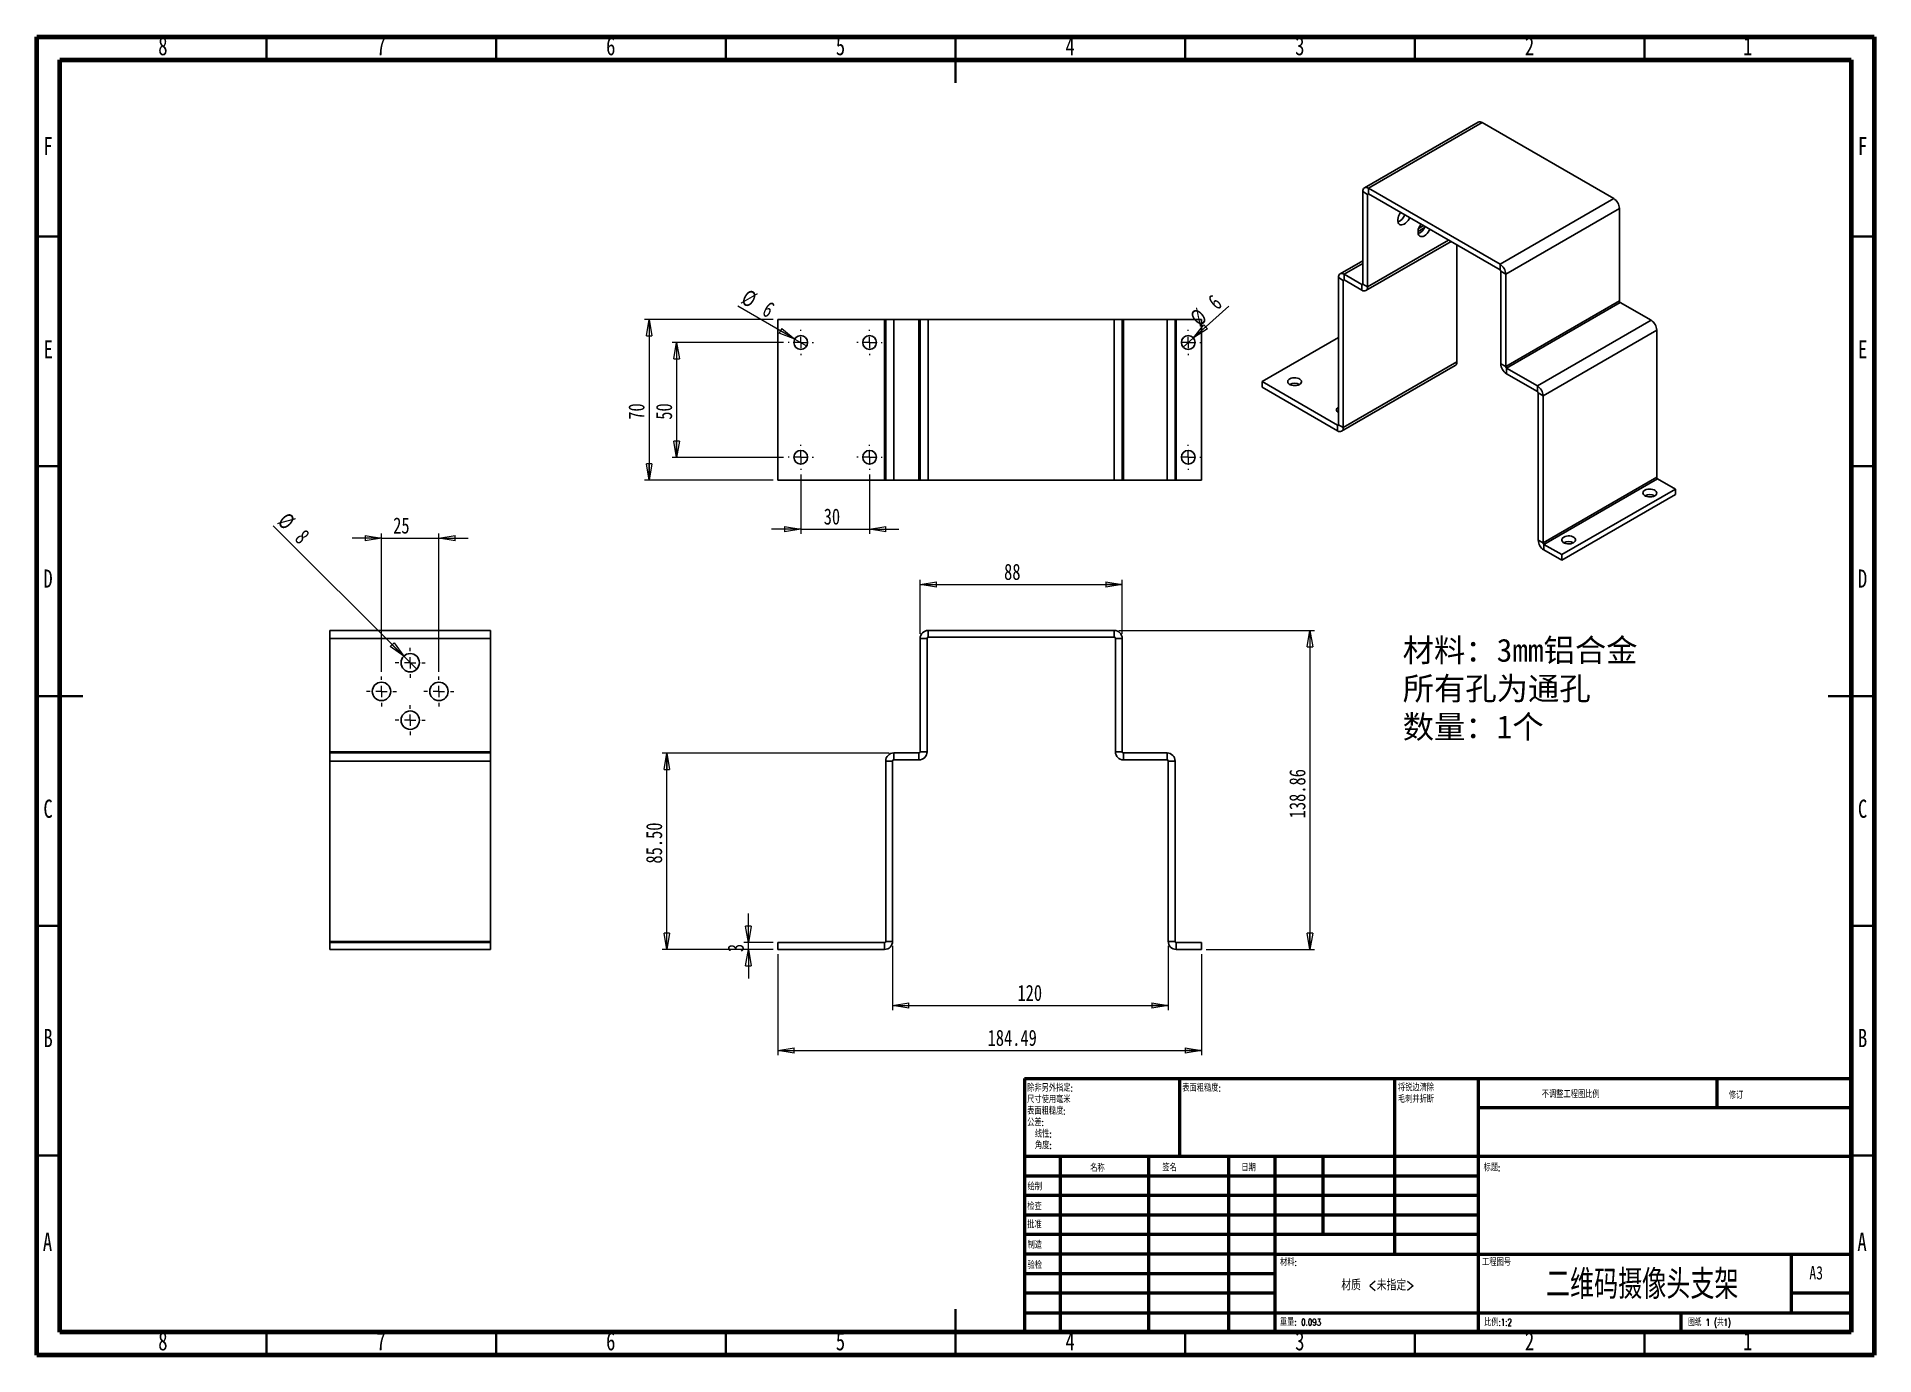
# Model space of a CAD drawing. Header units: millimetres. Extents: x 15 to 415, y 5 to 292.
import ezdxf

# ---------------------------------------------------------------- set-up
doc = ezdxf.new("R2010")
doc.units = ezdxf.units.MM
doc.styles.add('SLDTEXTSTYLE0', font='TXT', dxfattribs={"width": 0.75})
doc.styles.add('SLDTEXTSTYLE1', font='TXT', dxfattribs={"width": 0.75, "bigfont": 'bigfont'})
doc.styles.add('SLDTEXTSTYLE2', font='TXT', dxfattribs={"width": 0.694444, "bigfont": 'bigfont'})
doc.dimstyles.new('SLDDIMSTYLE0', dxfattribs={"dimtxt": 3.5, "dimasz": 3.556, "dimexe": 0, "dimexo": 0.0625, "dimgap": 0.875, "dimtad": 1, "dimlfac": 2, "dimrnd": 1e-09, "dimzin": 12, "dimdsep": 46, "dimtxsty": 'SLDTEXTSTYLE0', "dimblk1": 'CLOSED', "dimblk2": 'CLOSED', "dimsah": 1, "dimcen": 0.09, "dimadec": 0, "dimazin": 3, "dimtfac": 1, "dimtmove": 0, "dimatfit": 0, "dimldrblk": 'CLOSED', "dimfxl": 1, "dimfrac": 2, "dimtolj": 1, "dimtzin": 12, "dimarcsym": 0})
doc.dimstyles.new('SLDDIMSTYLE1', dxfattribs={"dimtxt": 3.5, "dimasz": 3.556, "dimexe": 0, "dimexo": 0.0625, "dimgap": 0.875, "dimtad": 1, "dimlfac": 2, "dimrnd": 1e-09, "dimzin": 12, "dimdsep": 46, "dimtxsty": 'SLDTEXTSTYLE0', "dimblk1": 'CLOSED', "dimblk2": 'CLOSED', "dimsah": 1, "dimcen": 0.09, "dimadec": 0, "dimazin": 3, "dimtfac": 1, "dimtofl": 0, "dimtmove": 0, "dimatfit": 3, "dimldrblk": 'CLOSED', "dimfxl": 1, "dimfrac": 2, "dimtolj": 1, "dimtzin": 12, "dimarcsym": 0})
doc.dimstyles.new('SLDDIMSTYLE2', dxfattribs={"dimtxt": 3.5, "dimasz": 3.556, "dimexe": 0, "dimexo": 0.0625, "dimgap": 0.875, "dimtad": 1, "dimlfac": 2, "dimrnd": 1e-09, "dimzin": 4, "dimdsep": 46, "dimtxsty": 'SLDTEXTSTYLE0', "dimblk1": 'CLOSED', "dimblk2": 'CLOSED', "dimsah": 1, "dimcen": 0.09, "dimadec": 0, "dimazin": 1, "dimtfac": 1, "dimtofl": 0, "dimtmove": 0, "dimatfit": 3, "dimldrblk": 'CLOSED', "dimfxl": 1, "dimfrac": 2, "dimtolj": 1, "dimtzin": 12, "dimarcsym": 0})
doc.dimstyles.new('SLDDIMSTYLE3', dxfattribs={"dimtxt": 3.5, "dimasz": 3.556, "dimexe": 0, "dimexo": 0.0625, "dimgap": 0.875, "dimtad": 1, "dimlfac": 2, "dimrnd": 1e-09, "dimzin": 12, "dimdsep": 46, "dimtxsty": 'SLDTEXTSTYLE0', "dimblk1": 'NONE', "dimblk2": 'CLOSED', "dimsah": 1, "dimcen": 0, "dimadec": 0, "dimazin": 3, "dimtfac": 1, "dimtmove": 0, "dimatfit": 3, "dimldrblk": 'NONE', "dimfxl": 1, "dimfrac": 2, "dimtolj": 1, "dimtzin": 12, "dimarcsym": 0})

# ---------------------------------------------------------------- blocks, each defined once
blk = doc.blocks.new('SW_NOTE_0')
at = {"color": 0, "linetype": 'Continuous', "lineweight": 0, "char_height": 1.5, "attachment_point": 1, "style": 'SLDTEXTSTYLE1'}
for s, insert in [('除非另外指定:', (0, 1.93)), ('表面粗糙度:', (0, -3.07)), ('尺寸使用毫米', (0, -0.57)), ('公差:', (0, -5.57)), ('线性:', (1.69, -8.07)), ('角度:', (1.69, -10.57))]:
    blk.add_mtext(s, dxfattribs=dict(at, insert=insert))
blk = doc.blocks.new('SW_NOTE_1')
at = {"color": 0, "linetype": 'Continuous', "lineweight": 0, "char_height": 1.5, "attachment_point": 1, "style": 'SLDTEXTSTYLE1'}
for s, insert in [('将锐边清除', (0, 1.93)), ('毛刺并折断', (0, -0.57))]:
    blk.add_mtext(s, dxfattribs=dict(at, insert=insert))
blk = doc.blocks.new('_Closed')
at = {"color": 0, "linetype": 'ByBlock', "lineweight": -2}
for p, q in [((-1, 0.166667), (0, 0)), ((-1, 0.166667), (-1, -0.166667)), ((0, 0), (-1, -0.166667)), ((0, 0), (-1, 0))]:
    blk.add_line(p, q, dxfattribs=at)
blk = doc.blocks.new('_D')
at = {"color": 7, "linetype": 'Continuous', "lineweight": 18, "transparency": 16777216}
for p, q in [((169.91, 94.84), (169.91, 101.19)), ((175.3, 94.84), (168.91, 94.84)), ((175.3, 93.34), (168.91, 93.34)), ((169.91, 93.34), (169.91, 94.84)), ((169.91, 93.34), (169.91, 86.99))]:
    blk.add_line(p, q, dxfattribs=at)
at = {"color": 7, "linetype": 'Continuous', "lineweight": 18, "transparency": 16777216, "xscale": 3.556, "yscale": 3.556}
for p, rotation in [((169.91, 94.84, 0.98), 270.0000000000004), ((169.91, 93.34, 0.98), 90.0000000000004)]:
    blk.add_blockref('_Closed', p, dxfattribs=dict(at, rotation=rotation))
at = {"color": 7, "linetype": 'Continuous', "lineweight": 18, "transparency": 16777216, "insert": (165.4, 92.76), "char_height": 3.5, "attachment_point": 1, "rotation": 90, "style": 'SLDTEXTSTYLE0'}
blk.add_mtext('3', dxfattribs=at)
blk = doc.blocks.new('_D_1')
at = {"color": 7, "linetype": 'Continuous', "lineweight": 18, "transparency": 16777216}
for p, q in [((201.3, 94.09), (201.3, 80.12)), ((261.3, 94.09), (261.3, 80.12)), ((201.3, 81.12), (261.3, 81.12))]:
    blk.add_line(p, q, dxfattribs=at)
at = {"color": 7, "linetype": 'Continuous', "lineweight": 18, "transparency": 16777216, "xscale": 3.556, "yscale": 3.556, "rotation": 180.0000000000002}
blk.add_blockref('_Closed', (201.3, 81.12, 0.98), dxfattribs=at)
at = {"color": 7, "linetype": 'Continuous', "lineweight": 18, "transparency": 16777216, "xscale": 3.556, "yscale": 3.556}
blk.add_blockref('_Closed', (261.3, 81.12, 0.98), dxfattribs=at)
at = {"color": 7, "linetype": 'Continuous', "lineweight": 18, "transparency": 16777216, "insert": (228.49, 85.63), "char_height": 3.5, "attachment_point": 1, "style": 'SLDTEXTSTYLE0'}
blk.add_mtext('120', dxfattribs=at)
blk = doc.blocks.new('_D_2')
at = {"color": 7, "linetype": 'Continuous', "lineweight": 18, "transparency": 16777216}
for p, q in [((250.55, 162.77), (293.17, 162.77)), ((292.17, 162.77), (292.17, 93.34)), ((269.55, 93.34), (293.17, 93.34))]:
    blk.add_line(p, q, dxfattribs=at)
at = {"color": 7, "linetype": 'Continuous', "lineweight": 18, "transparency": 16777216, "xscale": 3.556, "yscale": 3.556}
for p, rotation in [((292.17, 162.77, 0.98), 90.0000000000004), ((292.17, 93.34, 0.98), 270.0000000000004)]:
    blk.add_blockref('_Closed', p, dxfattribs=dict(at, rotation=rotation))
at = {"color": 7, "linetype": 'Continuous', "lineweight": 18, "transparency": 16777216, "insert": (287.66, 121.88), "char_height": 3.5, "attachment_point": 1, "rotation": 90, "style": 'SLDTEXTSTYLE0'}
blk.add_mtext('138.86', dxfattribs=at)
blk = doc.blocks.new('_D_3')
at = {"color": 7, "linetype": 'Continuous', "lineweight": 18, "transparency": 16777216}
for p, q in [((176.3, 92.34), (176.3, 70.34)), ((268.55, 92.34), (268.55, 70.34)), ((176.3, 71.34), (268.55, 71.34))]:
    blk.add_line(p, q, dxfattribs=at)
at = {"color": 7, "linetype": 'Continuous', "lineweight": 18, "transparency": 16777216, "xscale": 3.556, "yscale": 3.556, "rotation": 180.0000000000004}
blk.add_blockref('_Closed', (176.3, 71.34, 0.98), dxfattribs=at)
at = {"color": 7, "linetype": 'Continuous', "lineweight": 18, "transparency": 16777216, "xscale": 3.556, "yscale": 3.556}
blk.add_blockref('_Closed', (268.55, 71.34, 0.98), dxfattribs=at)
at = {"color": 7, "linetype": 'Continuous', "lineweight": 18, "transparency": 16777216, "insert": (221.99, 75.85), "char_height": 3.5, "attachment_point": 1, "style": 'SLDTEXTSTYLE0'}
blk.add_mtext('184.49', dxfattribs=at)
blk = doc.blocks.new('_D_4')
at = {"color": 7, "linetype": 'Continuous', "lineweight": 18, "transparency": 16777216}
for p, q in [((207.3, 162.02), (207.3, 173.77)), ((207.3, 172.77), (251.3, 172.77)), ((251.3, 162.02), (251.3, 173.77))]:
    blk.add_line(p, q, dxfattribs=at)
at = {"color": 7, "linetype": 'Continuous', "lineweight": 18, "transparency": 16777216, "xscale": 3.556, "yscale": 3.556, "rotation": 180.0000000000002}
blk.add_blockref('_Closed', (207.3, 172.77, 0.98), dxfattribs=at)
at = {"color": 7, "linetype": 'Continuous', "lineweight": 18, "transparency": 16777216, "xscale": 3.556, "yscale": 3.556}
blk.add_blockref('_Closed', (251.3, 172.77, 0.98), dxfattribs=at)
at = {"color": 7, "linetype": 'Continuous', "lineweight": 18, "transparency": 16777216, "insert": (225.58, 177.28), "char_height": 3.5, "attachment_point": 1, "style": 'SLDTEXTSTYLE0'}
blk.add_mtext('88', dxfattribs=at)
blk = doc.blocks.new('_D_5')
at = {"color": 7, "linetype": 'Continuous', "lineweight": 18, "transparency": 16777216}
for p, q in [((200.55, 136.09), (151.14, 136.09)), ((152.14, 93.34), (152.14, 136.09)), ((175.3, 93.34), (151.14, 93.34))]:
    blk.add_line(p, q, dxfattribs=at)
at = {"color": 7, "linetype": 'Continuous', "lineweight": 18, "transparency": 16777216, "xscale": 3.556, "yscale": 3.556}
for p, rotation in [((152.14, 136.09, 0.98), 90.0000000000004), ((152.14, 93.34, 0.98), 270.0000000000004)]:
    blk.add_blockref('_Closed', p, dxfattribs=dict(at, rotation=rotation))
at = {"color": 7, "linetype": 'Continuous', "lineweight": 18, "transparency": 16777216, "insert": (147.63, 112.03), "char_height": 3.5, "attachment_point": 1, "rotation": 90, "style": 'SLDTEXTSTYLE0'}
blk.add_mtext('85.50', dxfattribs=at)
blk = doc.blocks.new('_D_6')
at = {"color": 7, "linetype": 'Continuous', "lineweight": 18, "transparency": 16777216}
for q in [(167.59, 233.38), (182.6, 224.7)]:
    blk.add_line((180.01, 226.2), q, dxfattribs=at)
at = {"color": 7, "linetype": 'Continuous', "lineweight": 18, "transparency": 16777216, "xscale": 3.556, "yscale": 3.556, "rotation": 330.0000000000006}
blk.add_blockref('_Closed', (180.01, 226.2, 94.93), dxfattribs=at)
at = {"color": 7, "linetype": 'Continuous', "lineweight": 18, "transparency": 16777216, "char_height": 3.5, "attachment_point": 1, "rotation": 330, "style": 'SLDTEXTSTYLE0'}
for s, insert in [('%%c', (169.81, 237.22)), ('6', (174.4, 234.63))]:
    blk.add_mtext(s, dxfattribs=dict(at, insert=insert))
blk = doc.blocks.new('_None')
blk = doc.blocks.new('_D_7')
at = {"color": 7, "linetype": 'Continuous', "lineweight": 18, "transparency": 16777216}
for q in [(274.49, 233.39), (264.56, 224.45)]:
    blk.add_line((266.79, 226.46), q, dxfattribs=at)
at = {"color": 7, "linetype": 'Continuous', "lineweight": 18, "transparency": 16777216, "xscale": 3.556, "yscale": 3.556, "rotation": 221.9960377099487}
blk.add_blockref('_Closed', (266.79, 226.46, 94.93), dxfattribs=at)
at = {"color": 7, "linetype": 'Continuous', "lineweight": 18, "transparency": 16777216, "char_height": 3.5, "attachment_point": 1, "rotation": 41.996, "style": 'SLDTEXTSTYLE0'}
for s, insert in [('%%c', (265.73, 231.38)), ('6', (269.61, 234.95))]:
    blk.add_mtext(s, dxfattribs=dict(at, insert=insert))
blk = doc.blocks.new('_D_8')
at = {"color": 7, "linetype": 'Continuous', "lineweight": 18, "transparency": 16777216}
for p, q in [((175.3, 230.45), (147.3, 230.45)), ((148.3, 230.45), (148.3, 195.45)), ((175.3, 195.45), (147.3, 195.45))]:
    blk.add_line(p, q, dxfattribs=at)
at = {"color": 7, "linetype": 'Continuous', "lineweight": 18, "transparency": 16777216, "xscale": 3.556, "yscale": 3.556}
for p, rotation in [((148.3, 230.45, 94.93), 90.00000000000044), ((148.3, 195.45, 94.93), 270.0000000000005)]:
    blk.add_blockref('_Closed', p, dxfattribs=dict(at, rotation=rotation))
at = {"color": 7, "linetype": 'Continuous', "lineweight": 18, "transparency": 16777216, "insert": (143.79, 208.64), "char_height": 3.5, "attachment_point": 1, "rotation": 90, "style": 'SLDTEXTSTYLE0'}
blk.add_mtext('70', dxfattribs=at)
blk = doc.blocks.new('_D_9')
at = {"color": 7, "linetype": 'Continuous', "lineweight": 18, "transparency": 16777216}
for p, q in [((177.55, 225.45), (153.3, 225.45)), ((154.3, 225.45), (154.3, 200.45)), ((177.55, 200.45), (153.3, 200.45))]:
    blk.add_line(p, q, dxfattribs=at)
at = {"color": 7, "linetype": 'Continuous', "lineweight": 18, "transparency": 16777216, "xscale": 3.556, "yscale": 3.556}
for p, rotation in [((154.3, 225.45, 94.93), 90.0000000000004), ((154.3, 200.45, 94.93), 270.0000000000004)]:
    blk.add_blockref('_Closed', p, dxfattribs=dict(at, rotation=rotation))
at = {"color": 7, "linetype": 'Continuous', "lineweight": 18, "transparency": 16777216, "insert": (149.79, 208.64), "char_height": 3.5, "attachment_point": 1, "rotation": 90, "style": 'SLDTEXTSTYLE0'}
blk.add_mtext('50', dxfattribs=at)
blk = doc.blocks.new('_D_10')
at = {"color": 7, "linetype": 'Continuous', "lineweight": 18, "transparency": 16777216}
for p, q in [((181.3, 196.7), (181.3, 183.81)), ((196.3, 196.7), (196.3, 183.81)), ((181.3, 184.81), (174.95, 184.81)), ((181.3, 184.81), (196.3, 184.81)), ((196.3, 184.81), (202.65, 184.81))]:
    blk.add_line(p, q, dxfattribs=at)
at = {"color": 7, "linetype": 'Continuous', "lineweight": 18, "transparency": 16777216, "xscale": 3.556, "yscale": 3.556}
blk.add_blockref('_Closed', (181.3, 184.81, 94.93), dxfattribs=at)
at = {"color": 7, "linetype": 'Continuous', "lineweight": 18, "transparency": 16777216, "xscale": 3.556, "yscale": 3.556, "rotation": 180.0000000000004}
blk.add_blockref('_Closed', (196.3, 184.81, 94.93), dxfattribs=at)
at = {"color": 7, "linetype": 'Continuous', "lineweight": 18, "transparency": 16777216, "insert": (186.31, 189.32), "char_height": 3.5, "attachment_point": 1, "style": 'SLDTEXTSTYLE0'}
blk.add_mtext('30', dxfattribs=at)
blk = doc.blocks.new('SW_CENTERMARKSYMBOL_0')
at = {"color": 0, "linetype": 'Continuous', "lineweight": 0}
for p, q in [((-2.5, 0), (-2.75, 0)), ((0, 0), (-1.25, 0)), ((0, 2.5), (0, 2.75)), ((0, 0), (0, 1.25)), ((0, 0), (0, -1.25)), ((0, 0), (1.25, 0)), ((2.5, 0), (2.75, 0)), ((0, -2.5), (0, -2.75))]:
    blk.add_line(p, q, dxfattribs=at)
blk = doc.blocks.new('SW_CENTERMARKSYMBOL_1')
at = {"color": 0, "linetype": 'Continuous', "lineweight": 0}
for p, q in [((-2.5, 0), (-2.75, 0)), ((0, 0), (-1.25, 0)), ((0, 2.5), (0, 2.75)), ((0, 0), (0, 1.25)), ((0, 0), (0, -1.25)), ((0, 0), (1.25, 0)), ((2.5, 0), (2.75, 0)), ((0, -2.5), (0, -2.75))]:
    blk.add_line(p, q, dxfattribs=at)
blk = doc.blocks.new('SW_CENTERMARKSYMBOL_2')
at = {"color": 0, "linetype": 'Continuous', "lineweight": 0}
for p, q in [((-2.5, 0), (-2.75, 0)), ((0, 0), (-1.25, 0)), ((0, 2.5), (0, 2.75)), ((0, 0), (0, 1.25)), ((0, 0), (0, -1.25)), ((0, 0), (1.25, 0)), ((2.5, 0), (2.75, 0)), ((0, -2.5), (0, -2.75))]:
    blk.add_line(p, q, dxfattribs=at)
blk = doc.blocks.new('SW_CENTERMARKSYMBOL_3')
at = {"color": 0, "linetype": 'Continuous', "lineweight": 0}
for p, q in [((-2.5, 0), (-2.75, 0)), ((0, 0), (-1.25, 0)), ((0, 2.5), (0, 2.75)), ((0, 0), (0, 1.25)), ((0, 0), (0, -1.25)), ((0, 0), (1.25, 0)), ((2.5, 0), (2.75, 0)), ((0, -2.5), (0, -2.75))]:
    blk.add_line(p, q, dxfattribs=at)
blk = doc.blocks.new('SW_CENTERMARKSYMBOL_4')
at = {"color": 0, "linetype": 'Continuous', "lineweight": 0}
for p, q in [((-2.5, 0), (-2.75, 0)), ((0, 0), (-1.25, 0)), ((0, 2.5), (0, 2.75)), ((0, 0), (0, 1.25)), ((0, 0), (0, -1.25)), ((0, 0), (1.25, 0)), ((2.5, 0), (2.75, 0)), ((0, -2.5), (0, -2.75))]:
    blk.add_line(p, q, dxfattribs=at)
blk = doc.blocks.new('SW_CENTERMARKSYMBOL_5')
at = {"color": 0, "linetype": 'Continuous', "lineweight": 0}
for p, q in [((-2.5, 0), (-2.75, 0)), ((0, 0), (-1.25, 0)), ((0, 2.5), (0, 2.75)), ((0, 0), (0, 1.25)), ((0, 0), (0, -1.25)), ((0, 0), (1.25, 0)), ((2.5, 0), (2.75, 0)), ((0, -2.5), (0, -2.75))]:
    blk.add_line(p, q, dxfattribs=at)
blk = doc.blocks.new('_D_11')
at = {"color": 7, "linetype": 'Continuous', "lineweight": 18, "transparency": 16777216}
for q in [(66.48, 185.56), (97.71, 154.32)]:
    blk.add_line((94.88, 157.15), q, dxfattribs=at)
at = {"color": 7, "linetype": 'Continuous', "lineweight": 18, "transparency": 16777216, "xscale": 3.556, "yscale": 3.556, "rotation": 315.0000000000007}
blk.add_blockref('_Closed', (94.88, 157.15, -34.92), dxfattribs=at)
at = {"color": 7, "linetype": 'Continuous', "lineweight": 18, "transparency": 16777216, "char_height": 3.5, "attachment_point": 1, "rotation": 315, "style": 'SLDTEXTSTYLE0'}
for s, insert in [('%%c', (69.66, 188.74)), ('8', (73.43, 185.05))]:
    blk.add_mtext(s, dxfattribs=dict(at, insert=insert))
blk = doc.blocks.new('_D_12')
at = {"color": 7, "linetype": 'Continuous', "lineweight": 18, "transparency": 16777216}
for p, q in [((90.04, 182.85), (83.69, 182.85)), ((90.04, 153.74), (90.04, 183.85)), ((90.04, 182.85), (102.54, 182.85)), ((102.54, 153.74), (102.54, 183.85)), ((102.54, 182.85), (108.89, 182.85))]:
    blk.add_line(p, q, dxfattribs=at)
at = {"color": 7, "linetype": 'Continuous', "lineweight": 18, "transparency": 16777216, "xscale": 3.556, "yscale": 3.556}
blk.add_blockref('_Closed', (90.04, 182.85, -34.92), dxfattribs=at)
at = {"color": 7, "linetype": 'Continuous', "lineweight": 18, "transparency": 16777216, "xscale": 3.556, "yscale": 3.556, "rotation": 180.0000000000004}
blk.add_blockref('_Closed', (102.54, 182.85, -34.92), dxfattribs=at)
at = {"color": 7, "linetype": 'Continuous', "lineweight": 18, "transparency": 16777216, "insert": (92.59, 187.36), "char_height": 3.5, "attachment_point": 1, "style": 'SLDTEXTSTYLE0'}
blk.add_mtext('25', dxfattribs=at)
blk = doc.blocks.new('SW_CENTERMARKSYMBOL_6')
at = {"color": 0, "linetype": 'Continuous', "lineweight": 0}
for p, q in [((-2.5, 0), (-3.25, 0)), ((0, 0), (-1.25, 0)), ((0, 2.5), (0, 3.25)), ((0, 0), (0, 1.25)), ((0, 0), (0, -1.25)), ((0, 0), (1.25, 0)), ((2.5, 0), (3.25, 0)), ((0, -2.5), (0, -3.25))]:
    blk.add_line(p, q, dxfattribs=at)
blk = doc.blocks.new('SW_CENTERMARKSYMBOL_7')
at = {"color": 0, "linetype": 'Continuous', "lineweight": 0}
for p, q in [((-2.5, 0), (-3.25, 0)), ((0, 0), (-1.25, 0)), ((0, 2.5), (0, 3.25)), ((0, 0), (0, 1.25)), ((0, 0), (0, -1.25)), ((0, 0), (1.25, 0)), ((2.5, 0), (3.25, 0)), ((0, -2.5), (0, -3.25))]:
    blk.add_line(p, q, dxfattribs=at)
blk = doc.blocks.new('SW_CENTERMARKSYMBOL_8')
at = {"color": 0, "linetype": 'Continuous', "lineweight": 0}
for p, q in [((-2.5, 0), (-3.25, 0)), ((0, 0), (-1.25, 0)), ((0, 2.5), (0, 3.25)), ((0, 0), (0, 1.25)), ((0, 0), (0, -1.25)), ((0, 0), (1.25, 0)), ((2.5, 0), (3.25, 0)), ((0, -2.5), (0, -3.25))]:
    blk.add_line(p, q, dxfattribs=at)
blk = doc.blocks.new('SW_CENTERMARKSYMBOL_9')
at = {"color": 0, "linetype": 'Continuous', "lineweight": 0}
for p, q in [((-2.5, 0), (-3.25, 0)), ((0, 0), (-1.25, 0)), ((0, 2.5), (0, 3.25)), ((0, 0), (0, 1.25)), ((0, 0), (0, -1.25)), ((0, 0), (1.25, 0)), ((2.5, 0), (3.25, 0)), ((0, -2.5), (0, -3.25))]:
    blk.add_line(p, q, dxfattribs=at)

msp = doc.modelspace()

# ---------------------------------------------------------------- linework, layer by layer
at = {"color": 7, "linetype": 'Continuous', "lineweight": 70}
for p, q in [((15, 5), (15, 292)), ((15, 292), (415, 292)), ((415, 292), (415, 5)), ((20, 10), (20, 287)), ((20, 287), (410, 287)), ((410, 287), (410, 10)), ((410, 10), (20, 10)), ((415, 5), (15, 5))]:
    msp.add_line(p, q, dxfattribs=at)
at = {"color": 7, "linetype": 'Continuous', "lineweight": 35}
for p, q in [((65, 287), (65, 292)), ((115, 287), (115, 292)), ((165, 287), (165, 292)), ((215, 292), (215, 282)), ((215, 287), (215, 292)), ((265, 287), (265, 292)), ((315, 287), (315, 292)), ((365, 287), (365, 292)), ((20, 248.5), (15, 248.5)), ((410, 248.5), (415, 248.5)), ((20, 198.5), (15, 198.5)), ((410, 198.5), (415, 198.5)), ((15, 148.5), (25, 148.5)), ((20, 148.5), (15, 148.5)), ((415, 148.5), (405, 148.5)), ((410, 148.5), (415, 148.5)), ((20, 98.5), (15, 98.5)), ((410, 98.5), (415, 98.5)), ((20, 48.5), (15, 48.5)), ((410, 48.5), (415, 48.5)), ((215, 5), (215, 15)), ((65, 10), (65, 5)), ((115, 10), (115, 5)), ((165, 10), (165, 5)), ((215, 10), (215, 5)), ((265, 10), (265, 5)), ((315, 10), (315, 5)), ((365, 10), (365, 5))]:
    msp.add_line(p, q, dxfattribs=at)
at = {"color": 7, "linetype": 'Continuous', "lineweight": 25}
for p, q in [((328.7719, 273.3951), (304.0231, 259.108)), ((329.6468, 273.3085), (304.898, 259.0213)), ((358.2846, 256.7762), (329.6468, 273.3085)), ((304.7213, 257.6944), (303.6606, 258.3067)), ((303.6606, 238.1552), (303.6606, 258.3067)), ((304.8981, 257.7965), (304.7213, 257.6944)), ((304.7213, 237.5428), (304.7213, 257.6944)), ((304.898, 257.7965), (304.898, 259.0213)), ((304.898, 259.0213), (333.5359, 242.4891)), ((304.898, 257.7965), (333.5359, 241.2642)), ((358.2846, 256.7762), (333.5359, 242.4891)), ((359.522, 254.6329), (334.7733, 240.3458)), ((359.522, 234.4807), (359.522, 254.6329)), ((315.6834, 249.5856), (317.0483, 250.3736)), ((316.8898, 250.8738), (315.8087, 250.2497)), ((304.3588, 236.7416), (322.8644, 247.4247)), ((322.3517, 247.7207), (304.7213, 237.5428)), ((324.167, 246.6728), (324.167, 221.2094)), ((303.6606, 243.2368), (298.7201, 240.3847)), ((299.595, 240.298), (303.6606, 242.645)), ((299.595, 240.298), (303.4838, 238.0531)), ((299.595, 240.298), (299.595, 239.0732)), ((333.5359, 241.2642), (333.5359, 242.4891)), ((333.7126, 240.9581), (334.7733, 240.3458)), ((333.7126, 240.9581), (333.7126, 220.8058)), ((334.7733, 240.3458), (334.7733, 220.1935)), ((298.3576, 239.5834), (299.4182, 238.9711)), ((298.3576, 207.5345), (298.3576, 239.5834)), ((299.4182, 238.9711), (299.5951, 239.0732)), ((299.4182, 206.9222), (299.4182, 238.9711)), ((299.595, 239.0732), (303.4838, 236.8283)), ((303.6606, 238.1551), (303.4838, 238.0531)), ((303.4838, 236.8283), (303.4838, 238.0531)), ((304.7213, 237.5428), (303.6606, 238.1552)), ((359.522, 234.4807), (334.7733, 220.1935)), ((359.6988, 234.1745), (334.9501, 219.8873)), ((366.4158, 230.2969), (359.6988, 234.1745)), ((176.3044, 230.4547), (176.3044, 195.4547)), ((199.554, 230.4547), (176.3044, 230.4547)), ((199.554, 230.4547), (199.554, 195.4547)), ((199.554, 230.4547), (199.804, 230.4547)), ((199.804, 230.4547), (201.554, 230.4547)), ((199.804, 195.4547), (199.804, 230.4547)), ((201.554, 195.4547), (201.554, 230.4547)), ((207.0536, 230.4547), (201.554, 230.4547)), ((207.0536, 230.4547), (207.0536, 195.4547)), ((207.0536, 230.4547), (207.3036, 230.4547)), ((207.3036, 230.4547), (207.3036, 195.4547)), ((207.3036, 230.4547), (209.0536, 230.4547)), ((209.0536, 230.4547), (209.0536, 195.4547)), ((249.5536, 230.4547), (209.0536, 230.4547)), ((249.5536, 230.4547), (249.5536, 195.4547)), ((249.5536, 230.4547), (251.3036, 230.4547)), ((251.3036, 230.4547), (251.3036, 195.4547)), ((251.3036, 230.4547), (251.5536, 230.4547)), ((251.5536, 230.4547), (251.5536, 195.4547)), ((261.0528, 230.4547), (251.5536, 230.4547)), ((261.0528, 230.4547), (261.0528, 195.4547)), ((261.0528, 230.4547), (262.8028, 230.4547)), ((262.8028, 230.4547), (262.8028, 195.4547)), ((262.8028, 230.4547), (263.0528, 230.4547)), ((263.0528, 230.4547), (263.0528, 195.4547)), ((268.5492, 230.4547), (263.0528, 230.4547)), ((268.5492, 195.4547), (268.5492, 230.4547)), ((366.4158, 230.2969), (341.667, 216.0097)), ((367.6532, 228.1536), (342.9045, 213.8664)), ((367.6532, 196.1043), (367.6532, 228.1536)), ((298.3576, 226.5157), (281.7409, 216.923)), ((299.0557, 206.121), (323.8045, 220.4082)), ((324.167, 221.2094), (299.4182, 206.9222)), ((333.7126, 220.8058), (334.7733, 220.1935)), ((281.7409, 216.923), (298.1808, 207.4325)), ((281.7409, 215.6982), (281.7409, 216.923)), ((334.9501, 219.8873), (341.667, 216.0097)), ((334.9501, 218.6625), (334.9501, 219.8873)), ((334.9501, 218.6625), (341.667, 214.7849)), ((341.667, 214.7849), (341.667, 216.0097)), ((281.7409, 215.6982), (298.1808, 206.2076)), ((341.8438, 214.4787), (342.9045, 213.8664)), ((341.8438, 214.4787), (341.8438, 182.4295)), ((342.9045, 213.8664), (342.9045, 181.8172)), ((298.3576, 207.5345), (298.1808, 207.4325)), ((298.1808, 206.2076), (298.1808, 207.4325)), ((299.4182, 206.9222), (298.3576, 207.5345)), ((367.6532, 196.1043), (342.9045, 181.8172)), ((176.3044, 195.4547), (199.554, 195.4547)), ((199.804, 195.4547), (199.554, 195.4547)), ((201.554, 195.4547), (199.804, 195.4547)), ((201.554, 195.4547), (207.0536, 195.4547)), ((207.3036, 195.4547), (207.0536, 195.4547)), ((209.0536, 195.4547), (207.3036, 195.4547)), ((209.0536, 195.4547), (249.5536, 195.4547)), ((251.3036, 195.4547), (249.5536, 195.4547)), ((251.5536, 195.4547), (251.3036, 195.4547)), ((251.5536, 195.4547), (261.0528, 195.4547)), ((262.8028, 195.4547), (261.0528, 195.4547)), ((263.0528, 195.4547), (262.8028, 195.4547)), ((263.0528, 195.4547), (268.5492, 195.4547)), ((367.83, 195.7982), (343.0812, 181.511)), ((346.9678, 179.2673), (371.7165, 193.5545)), ((346.9678, 178.0425), (371.7165, 192.3297)), ((371.7165, 193.5545), (367.83, 195.7982)), ((371.7165, 192.3297), (371.7165, 193.5545)), ((341.8438, 182.4295), (342.9045, 181.8172)), ((343.0812, 181.511), (346.9678, 179.2673)), ((343.0812, 180.2862), (343.0812, 181.511)), ((343.0812, 180.2862), (346.9678, 178.0425)), ((346.9678, 178.0425), (346.9678, 179.2673)), ((78.7943, 161.0228), (78.7943, 162.7728)), ((78.7943, 162.7728), (113.7943, 162.7728)), ((78.7943, 161.0228), (78.7943, 136.3436)), ((78.7943, 161.0228), (113.7943, 161.0228)), ((113.7943, 162.7728), (113.7943, 161.0228)), ((113.7943, 136.3436), (113.7943, 161.0228)), ((208.8036, 161.0228), (207.3036, 161.0228)), ((207.3036, 136.3436), (207.3036, 161.0228)), ((208.8036, 136.3436), (208.8036, 161.0228)), ((209.0536, 161.2728), (209.0536, 162.7728)), ((209.0536, 162.7728), (249.5536, 162.7728)), ((209.0536, 161.2728), (249.5536, 161.2728)), ((249.5536, 161.2728), (249.5536, 162.7728)), ((249.8036, 161.0228), (251.3036, 161.0228)), ((249.8036, 161.0228), (249.8036, 136.3428)), ((251.3036, 161.0228), (251.3036, 136.3428)), ((78.7943, 136.0936), (78.7943, 136.3436)), ((78.7943, 136.3436), (113.7943, 136.3436)), ((78.7943, 134.3436), (78.7943, 136.0936)), ((113.7943, 136.0936), (78.7943, 136.0936)), ((113.7943, 136.3436), (113.7943, 136.0936)), ((113.7943, 136.0936), (113.7943, 134.3436)), ((201.554, 136.0936), (201.554, 134.5936)), ((201.554, 136.0936), (207.0536, 136.0936)), ((207.0536, 134.5936), (207.0536, 136.0936)), ((208.8036, 136.3436), (207.3036, 136.3436)), ((249.8036, 136.3428), (251.3036, 136.3428)), ((251.5536, 134.5928), (251.5536, 136.0928)), ((251.5536, 136.0928), (261.0528, 136.0928)), ((261.0528, 134.5928), (261.0528, 136.0928)), ((78.7943, 134.3436), (78.7943, 95.094)), ((113.7943, 134.3436), (78.7943, 134.3436)), ((113.7943, 95.094), (113.7943, 134.3436)), ((199.804, 95.094), (199.804, 134.3436)), ((199.804, 134.3436), (201.304, 134.3436)), ((201.304, 95.094), (201.304, 134.3436)), ((201.554, 134.5936), (207.0536, 134.5936)), ((251.5536, 134.5928), (261.0528, 134.5928)), ((261.3028, 134.3428), (262.8028, 134.3428)), ((261.3028, 134.3428), (261.3028, 95.0928)), ((262.8028, 134.3428), (262.8028, 95.0928)), ((78.7943, 95.094), (113.7943, 95.094)), ((78.7943, 94.844), (78.7943, 95.094)), ((78.7943, 93.344), (78.7943, 94.844)), ((78.7943, 94.844), (113.7943, 94.844)), ((78.7943, 93.344), (113.7943, 93.344)), ((78.7943, 93.344), (78.7943, 93.3428)), ((78.7943, 93.3428), (113.7943, 93.3428)), ((113.7943, 95.094), (113.7943, 94.844)), ((113.7943, 93.344), (113.7943, 94.844)), ((113.7943, 93.3428), (113.7943, 93.344)), ((176.3044, 93.344), (176.3044, 94.844)), ((176.3044, 94.844), (199.554, 94.844)), ((176.3044, 93.344), (199.554, 93.344)), ((199.554, 93.344), (199.554, 94.844)), ((201.304, 95.094), (199.804, 95.094)), ((261.3028, 95.0928), (262.8028, 95.0928)), ((263.0528, 94.8428), (268.5492, 94.8428)), ((263.0528, 93.3428), (263.0528, 94.8428)), ((263.0528, 93.3428), (268.5492, 93.3428)), ((268.5492, 93.3428), (268.5492, 94.8428))]:
    msp.add_line(p, q, dxfattribs=at)
at = {"color": 7, "linetype": 'Continuous', "lineweight": 50}
for p, q in [((230, 65.25), (410, 65.25)), ((230, 65.25), (230, 10)), ((263.8, 48.25), (263.8, 65.25)), ((310.6, 65.25), (310.6, 27)), ((328.8, 65.25), (328.8, 10)), ((380.8, 58.875), (380.8, 65.25)), ((410, 58.875), (328.8, 58.875)), ((410, 48.25), (230, 48.25)), ((237.8, 48.25), (237.8, 10)), ((256.991, 48.25), (256.991, 10)), ((274.3989, 48.25), (274.3989, 10)), ((284.6, 10), (284.6, 48.25)), ((295, 31.25), (295, 48.25)), ((328.8, 44), (230, 44)), ((328.8, 39.75), (230, 39.75)), ((328.8, 35.5), (230, 35.5)), ((328.8, 31.25), (230, 31.25)), ((284.6, 27), (230, 27)), ((284.6, 27), (410, 27)), ((397, 14.25), (397, 27)), ((284.6, 22.7499), (230, 22.7499)), ((284.6, 18.5), (230, 18.5)), ((410, 18.5), (397, 18.5)), ((230, 14.25), (410, 14.25)), ((373, 10), (373, 14.25))]:
    msp.add_line(p, q, dxfattribs=at)
at = {"color": 7, "linetype": 'Continuous', "lineweight": 25, "flags": 128}
for points in [[(313.848, 252.6298), (313.7272, 252.3816), (313.5075, 252.0263), (313.2514, 251.7078), (312.9703, 251.4399), (312.6762, 251.2345), (312.3822, 251.1005), (312.101, 251.0436), (311.845, 251.0665), (311.6253, 251.1681), (311.4515, 251.344), (311.3312, 251.5865), (311.2698, 251.885), (311.2698, 252.2264), (311.3312, 252.5958), (311.4515, 252.9771), (311.6253, 253.3536), (311.845, 253.7089), (311.8843, 253.7634)], [(318.2677, 250.0784), (318.1466, 249.8295), (317.9269, 249.4742), (317.6709, 249.1557), (317.3897, 248.8878), (317.0956, 248.6824), (316.8016, 248.5484), (316.5204, 248.4915), (316.2644, 248.5144), (316.0447, 248.616), (315.8709, 248.7919), (315.7506, 249.0344), (315.6892, 249.3329), (315.6892, 249.6743), (315.7506, 250.0437), (315.8709, 250.425), (316.0447, 250.8015), (316.2644, 251.1568), (316.3041, 251.2119)], [(289.8726, 216.3107), (290.0956, 216.4751), (290.244, 216.6654), (290.3092, 216.8708), (290.2874, 217.0791), (290.1798, 217.2784), (289.9927, 217.4571), (289.737, 217.6047), (289.4276, 217.7127), (289.0823, 217.7748), (288.7214, 217.7874), (288.3657, 217.7498), (288.0359, 217.6641), (287.7513, 217.5354), (287.5283, 217.371), (287.3798, 217.1807), (287.3147, 216.9753), (287.3365, 216.767), (287.4441, 216.5677), (287.6312, 216.389), (287.8869, 216.2414), (288.1963, 216.1334), (288.5415, 216.0713), (288.9025, 216.0587), (289.2582, 216.0963), (289.5879, 216.182), (289.8726, 216.3107)], [(298.3576, 211.4121), (298.1349, 211.248), (297.9864, 211.0576), (297.9213, 210.8523), (297.9431, 210.6439), (298.0507, 210.4446), (298.2378, 210.2659), (298.358, 210.1876)], [(367.2087, 192.0748), (367.4317, 192.2391), (367.5802, 192.4294), (367.6453, 192.6348), (367.6235, 192.8431), (367.5159, 193.0424), (367.3288, 193.2211), (367.0732, 193.3687), (366.7637, 193.4767), (366.4185, 193.5388), (366.0575, 193.5514), (365.7018, 193.5138), (365.3721, 193.4281), (365.0874, 193.2994), (364.8644, 193.135), (364.716, 192.9447), (364.6508, 192.7393), (364.6726, 192.531), (364.7802, 192.3317), (364.9673, 192.153), (365.223, 192.0054), (365.5325, 191.8974), (365.8777, 191.8353), (366.2386, 191.8227), (366.5943, 191.8603), (366.9241, 191.946), (367.2087, 192.0748)], [(349.5311, 181.8697), (349.7541, 182.034), (349.9025, 182.2243), (349.9677, 182.4297), (349.9458, 182.638), (349.8383, 182.8373), (349.6512, 183.016), (349.3955, 183.1636), (349.086, 183.2716), (348.7408, 183.3337), (348.3798, 183.3463), (348.0242, 183.3087), (347.6944, 183.223), (347.4097, 183.0943), (347.1867, 182.9299), (347.0383, 182.7396), (346.9731, 182.5342), (346.995, 182.3259), (347.1026, 182.1266), (347.2896, 181.9479), (347.5453, 181.8003), (347.8548, 181.6923), (348.2, 181.6302), (348.561, 181.6176), (348.9167, 181.6552), (349.2464, 181.7409), (349.5311, 181.8697)]]:
    msp.add_lwpolyline(points, dxfattribs=at)
at = {"color": 7, "linetype": 'Continuous', "lineweight": 25}
for centre, radius in [((181.3044, 225.4547), 1.5), ((196.3044, 225.4547), 1.5), ((265.6742, 225.4547), 1.5), ((181.3044, 200.4547), 1.5), ((196.3044, 200.4547), 1.5), ((265.6742, 200.4547), 1.5), ((96.2943, 155.7374), 2), ((90.0443, 149.4874), 2), ((102.5443, 149.4874), 2), ((96.2943, 143.2374), 2)]:
    msp.add_circle(centre, radius, dxfattribs=at)
for centre, radius, start, end in [((329.1342, 272.5929), 0.8802, 54.382364, 114.307117), ((304.415, 258.4291), 0.7642, 50.796714, 189.214037), ((304.829, 257.7119), 0.1092, 50.79644, 189.215791), ((356.8354, 254.5106), 2.6894, 2.605436, 57.394564), ((310.3424, 254.1213), 2.5982, 291.582255, 340.220813), ((314.7617, 251.5694), 2.5984, 291.58282, 340.233927), ((299.112, 239.7058), 0.7642, 50.796714, 189.214037), ((332.0867, 240.2235), 2.6894, 2.605436, 57.394564), ((333.3288, 240.9406), 0.3842, 2.605223, 57.394716), ((299.526, 238.9886), 0.1092, 50.795336, 189.213937), ((303.5528, 238.1377), 0.1092, 230.795463, 9.21381), ((303.9669, 237.4205), 0.7642, 230.797087, 9.213454), ((359.9058, 234.4981), 0.3842, 182.604895, 237.394551), ((364.9666, 228.0313), 2.6894, 2.605436, 57.394568), ((323.2965, 221.1206), 0.875, 305.488227, 5.824175), ((336.3993, 220.9281), 2.6894, 182.605436, 237.394564), ((335.1571, 220.211), 0.3842, 182.604895, 237.394551), ((288.8119, 214.287), 2.2847, 62.343004, 117.65714), ((340.2178, 213.7442), 2.6894, 2.605436, 57.394568), ((341.46, 214.4613), 0.3842, 2.605991, 57.393424), ((298.2498, 207.5171), 0.1092, 230.793455, 9.215819), ((298.6639, 206.7999), 0.7642, 230.797016, 9.214159), ((368.037, 196.1218), 0.3842, 182.606221, 237.392238), ((366.1481, 190.051), 2.2847, 62.342922, 117.657058), ((344.5305, 182.5518), 2.6894, 182.605562, 237.394306), ((343.2883, 181.8347), 0.3842, 182.606221, 237.392238), ((348.4704, 179.8459), 2.2847, 62.342956, 117.657044), ((209.0536, 161.0228), 1.75, 90, 180), ((209.0536, 161.0228), 0.25, 90, 180), ((249.5536, 161.0228), 1.75, 0, 90), ((249.5536, 161.0228), 0.25, 0, 90), ((201.554, 134.3436), 1.75, 90, 180), ((207.0536, 136.3436), 0.25, 270, 0), ((207.0536, 136.3436), 1.75, 270, 0), ((251.5536, 136.3428), 1.75, 180, 270), ((251.5536, 136.3428), 0.25, 180, 270), ((261.0528, 134.3428), 1.75, 0, 90), ((201.554, 134.3436), 0.25, 90, 180), ((261.0528, 134.3428), 0.25, 0, 90), ((199.554, 95.094), 0.25, 270, 360), ((199.554, 95.094), 1.75, 270, 0), ((263.0528, 95.0928), 1.75, 180, 270), ((263.0528, 95.0928), 0.25, 180, 270)]:
    msp.add_arc(centre, radius, start, end, dxfattribs=at)

# ---------------------------------------------------------------- block references
at = {"color": 7, "linetype": 'Continuous', "lineweight": 0}
for name, p in [('SW_CENTERMARKSYMBOL_0', (181.3044, 225.4547)), ('SW_CENTERMARKSYMBOL_1', (196.3044, 225.4547)), ('SW_CENTERMARKSYMBOL_4', (265.6742, 225.4547)), ('SW_CENTERMARKSYMBOL_2', (181.3044, 200.4547)), ('SW_CENTERMARKSYMBOL_3', (196.3044, 200.4547)), ('SW_CENTERMARKSYMBOL_5', (265.6742, 200.4547)), ('SW_CENTERMARKSYMBOL_6', (96.2943, 155.7374)), ('SW_CENTERMARKSYMBOL_7', (90.0443, 149.4874)), ('SW_CENTERMARKSYMBOL_9', (102.5443, 149.4874)), ('SW_CENTERMARKSYMBOL_8', (96.2943, 143.2374)), ('SW_NOTE_0', (230.5937, 61.9874)), ('SW_NOTE_1', (311.3092, 62.0695))]:
    msp.add_blockref(name, p, dxfattribs=at)

# ---------------------------------------------------------------- texts
for s, insert, char_height, attachment_point, style in [('8', (42.46, 291.9464), 3.9688, 2, 'SLDTEXTSTYLE0'), ('7', (89.96, 291.9464), 3.9688, 2, 'SLDTEXTSTYLE0'), ('6', (139.96, 291.9464), 3.9688, 2, 'SLDTEXTSTYLE0'), ('5', (189.96, 291.9464), 3.9688, 2, 'SLDTEXTSTYLE0'), ('4', (239.96, 291.9464), 3.9688, 2, 'SLDTEXTSTYLE0'), ('3', (289.96, 291.9464), 3.9688, 2, 'SLDTEXTSTYLE0'), ('2', (339.96, 291.9464), 3.9688, 2, 'SLDTEXTSTYLE0'), ('1', (387.46, 291.9464), 3.9688, 2, 'SLDTEXTSTYLE0'), ('F', (17.4577, 270.1964), 3.9688, 2, 'SLDTEXTSTYLE0'), ('F', (412.4577, 270.1964), 3.9688, 2, 'SLDTEXTSTYLE0'), ('E', (17.5078, 225.9464), 3.9688, 2, 'SLDTEXTSTYLE0'), ('E', (412.5078, 225.9464), 3.9688, 2, 'SLDTEXTSTYLE0'), ('D', (17.4527, 176.0368), 3.9688, 2, 'SLDTEXTSTYLE0'), ('D', (412.4527, 176.0368), 3.9688, 2, 'SLDTEXTSTYLE0'), ('C', (17.4587, 125.9464), 3.9688, 2, 'SLDTEXTSTYLE0'), ('C', (412.4587, 125.9464), 3.9688, 2, 'SLDTEXTSTYLE0'), ('B', (17.4706, 76.0368), 3.9688, 2, 'SLDTEXTSTYLE0'), ('B', (412.4706, 76.0368), 3.9688, 2, 'SLDTEXTSTYLE0'), ('表面粗糙度:', (264.3713, 63.9193), 1.5, 1, 'SLDTEXTSTYLE1'), ('不调整工程图比例', (342.6146, 62.533), 1.5, 1, 'SLDTEXTSTYLE1'), ('修订', (383.3276, 62.3349), 1.5, 1, 'SLDTEXTSTYLE1'), ('名称', (244.3222, 46.5015), 1.5, 1, 'SLDTEXTSTYLE1'), ('签名', (260.0336, 46.5618), 1.5, 1, 'SLDTEXTSTYLE1'), ('日期', (277.2147, 46.5762), 1.5, 1, 'SLDTEXTSTYLE1'), ('标题:', (329.9562, 46.5762), 1.5, 1, 'SLDTEXTSTYLE1'), ('绘制', (230.6847, 42.4297), 1.5, 1, 'SLDTEXTSTYLE1'), ('检查', (230.6236, 38.1544), 1.5, 1, 'SLDTEXTSTYLE1'), ('批准', (230.6216, 34.1768), 1.5, 1, 'SLDTEXTSTYLE1'), ('A', (17.3397, 31.6964), 3.9688, 2, 'SLDTEXTSTYLE0'), ('制造', (230.6822, 29.7337), 1.5, 1, 'SLDTEXTSTYLE1'), ('A', (412.3397, 31.6964), 3.9688, 2, 'SLDTEXTSTYLE0'), ('验检', (230.6769, 25.3496), 1.5, 1, 'SLDTEXTSTYLE1'), ('材料:', (285.6459, 25.9861), 1.5, 1, 'SLDTEXTSTYLE1'), ('工程图号', (329.6287, 25.9861), 1.5, 1, 'SLDTEXTSTYLE1'), ('二维码摄像头支架', (364.4944, 23.6069), 6.35, 2, 'SLDTEXTSTYLE1'), ('A3', (400.8712, 24.4064), 2.91042, 1, 'SLDTEXTSTYLE0'), ('材质 <未指定>', (306.9665, 21.4856), 2.38125, 2, 'SLDTEXTSTYLE1'), ('重量: 0.093', (285.6178, 12.9493), 1.4986, 1, 'SLDTEXTSTYLE1'), ('比例:1:2', (330.074, 12.9001), 1.5, 1, 'SLDTEXTSTYLE1'), ('图纸 1 (共1)', (374.4783, 12.9001), 1.5, 1, 'SLDTEXTSTYLE2'), ('8', (42.46, 10.0368), 3.9688, 2, 'SLDTEXTSTYLE0'), ('7', (89.96, 10.0368), 3.9688, 2, 'SLDTEXTSTYLE0'), ('6', (139.96, 10.0368), 3.9688, 2, 'SLDTEXTSTYLE0'), ('5', (189.96, 10.0368), 3.9688, 2, 'SLDTEXTSTYLE0'), ('4', (239.96, 10.0368), 3.9688, 2, 'SLDTEXTSTYLE0'), ('3', (289.96, 10.0368), 3.9688, 2, 'SLDTEXTSTYLE0'), ('2', (339.96, 10.0368), 3.9688, 2, 'SLDTEXTSTYLE0'), ('1', (387.46, 10.0368), 3.9688, 2, 'SLDTEXTSTYLE0')]:
    msp.add_mtext(s, dxfattribs=dict(at, insert=insert, char_height=char_height, attachment_point=attachment_point, style=style))
at = {"insert": (312.3466, 160.9616), "char_height": 5, "attachment_point": 1}
msp.add_mtext_dynamic_manual_height_columns('{\\fSimSun|b0|i0|c134|p2;材料：}3mm{\\fSimSun|b0|i0|c134|p2;铝合金}\\P{\\fSimSun|b0|i0|c134|p2;所有孔为通孔}\\P{\\fSimSun|b0|i0|c134|p2;数量：}1{\\fSimSun|b0|i0|c134|p2;个}', width=69.761032, gutter_width=17.5, heights=[0], dxfattribs=at)

# ---------------------------------------------------------------- dimensions: what is measured, and where the dimension line sits
at = {"color": 7, "linetype": 'Continuous', "lineweight": 18}
for p1, p2, picture, middle in [((182.6035, 224.7047), (180.0054, 226.2047), '_D_6', (170.7227, 231.564)), ((264.5595, 224.4511), (266.789, 226.4583), '_D_7', (271.8931, 231.0534)), ((97.7085, 154.3232), (94.8801, 157.1516), '_D_11', (69.184, 182.8477))]:
    dim = msp.add_diameter_dim_2p(p1=p1, p2=p2, dimstyle='SLDDIMSTYLE3', dxfattribs=at)
    dim.commit()
    dim.dimension.update_dxf_attribs({"geometry": picture, "text_midpoint": middle, "dimtype": 163})
for base, p1, p2, dimstyle, picture, middle in [((148.3044, 195.4547), (176.3044, 230.4547), (176.3044, 195.4547), 'SLDDIMSTYLE1', '_D_8', (148.3044, 211.2297)), ((154.3044, 200.4547), (178.5544, 225.4547), (178.5544, 200.4547), 'SLDDIMSTYLE1', '_D_9', (154.3044, 211.2297)), ((292.1744, 93.3428), (249.5536, 162.7728), (268.5492, 93.3428), 'SLDDIMSTYLE1', '_D_2', (292.1744, 128.9949)), ((152.1401, 136.0936), (176.3044, 93.344), (201.554, 136.0936), 'SLDDIMSTYLE2', '_D_5', (152.1401, 117.8502)), ((169.9123, 94.844), (176.3044, 93.344), (176.3044, 94.844), 'SLDDIMSTYLE0', '_D', (169.9123, 94.0499))]:
    dim = msp.add_linear_dim(base=base, p1=p1, p2=p2, angle=90, dimstyle=dimstyle, dxfattribs=at)
    dim.commit()
    dim.dimension.update_dxf_attribs({"geometry": picture, "text_midpoint": middle, "dimtype": 160})
for base, p1, p2, dimstyle, picture, middle in [((196.3044, 184.8093), (181.3044, 197.7047), (196.3044, 197.7047), 'SLDDIMSTYLE0', '_D_10', (188.8962, 184.8093)), ((102.5443, 182.8477), (90.0443, 152.7374), (102.5443, 152.7374), 'SLDDIMSTYLE0', '_D_12', (95.1731, 182.8477)), ((251.3036, 172.7728), (207.3036, 161.0228), (251.3036, 161.0228), 'SLDDIMSTYLE1', '_D_4', (228.1627, 172.7728)), ((268.5492, 71.3428), (176.3044, 93.344), (268.5492, 93.3428), 'SLDDIMSTYLE1', '_D_3', (229.0997, 71.3428)), ((261.3028, 81.1214), (201.304, 95.094), (261.3028, 95.0928), 'SLDDIMSTYLE1', '_D_1', (232.3701, 81.1214))]:
    dim = msp.add_linear_dim(base=base, p1=p1, p2=p2, dimstyle=dimstyle, dxfattribs=at)
    dim.commit()
    dim.dimension.update_dxf_attribs({"geometry": picture, "text_midpoint": middle, "dimtype": 160})

doc.saveas('drawing.dxf')
